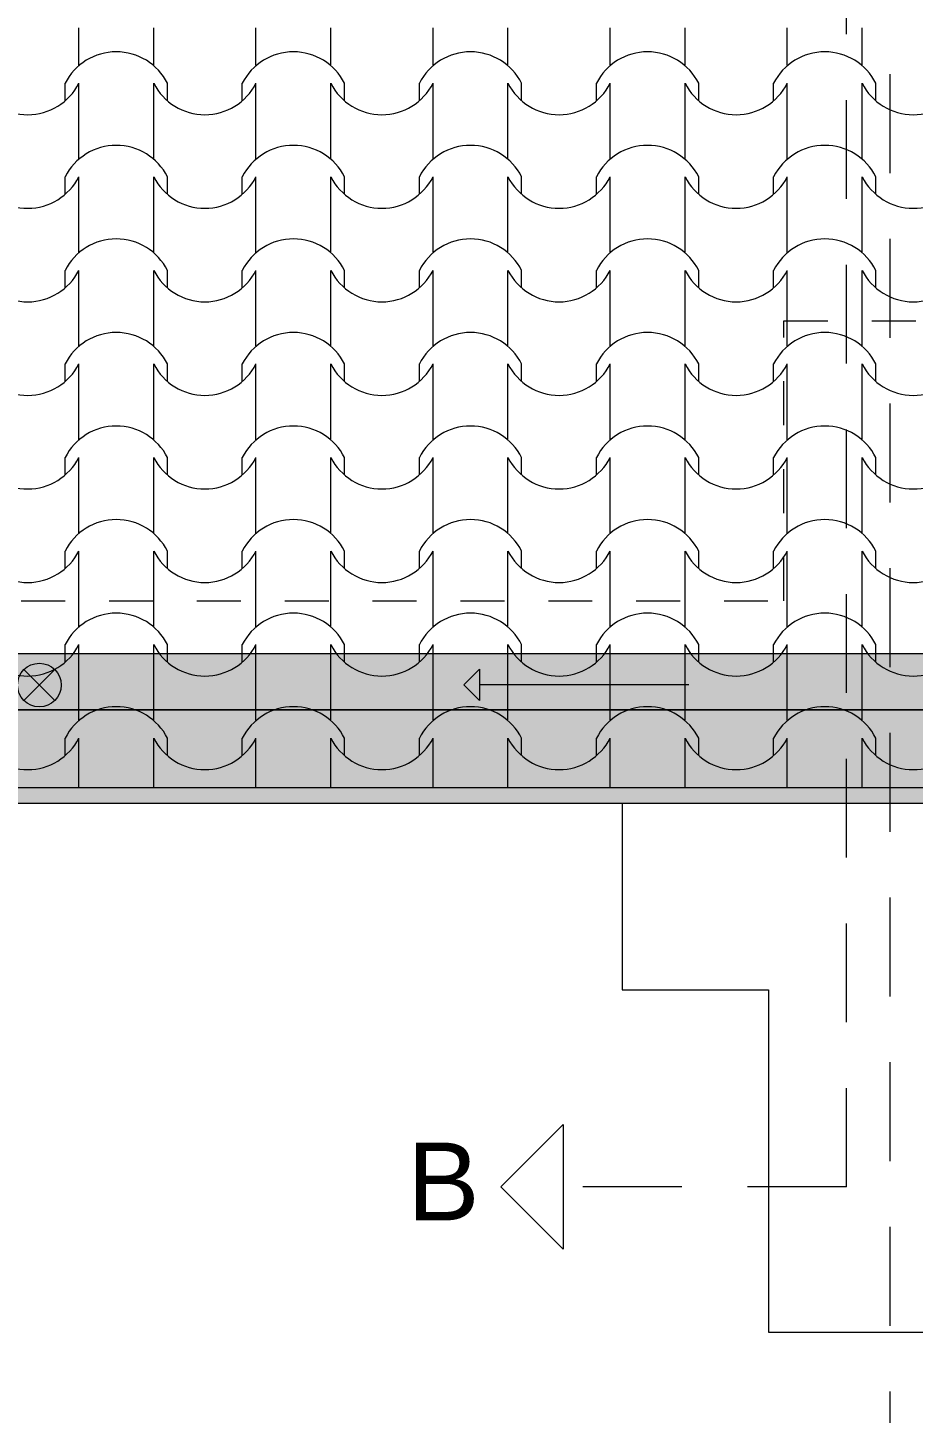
# Model space of a CAD drawing. Header units: feet. Extents: x 2791058 to 2855058, y -67651 to -26651.
# Drawn here: x 2808239 to 2811084, y -58120 to -53667 of the extents above; entities that cross this region are included whole.
import ezdxf

# ---------------------------------------------------------------- set-up
doc = ezdxf.new("R2010")
doc.units = ezdxf.units.FT
doc.header["$MEASUREMENT"] = 0
doc.linetypes.add('Dashed', pattern=[282.222223, 141.111112, -141.111112])
doc.linetypes.add('Long Dashed', pattern=[529.166651, 317.499995, -211.666656])
for name, color, linetype in [('Columns', 7, 'Continuous'), ('Dimensioning - General', 7, 'Continuous'), ('Exterior walls', 7, 'Continuous'), ('Shell - Roof', 7, 'Continuous')]:
    doc.layers.add(name, color=color, linetype=linetype)
for name, color, linetype, lineweight in [('Columns_Pen_No__1', 7, 'Continuous', 0), ('Dimensioning - General_Pen_No__1', 7, 'Continuous', 0), ('Exterior walls_Pen_No__1', 7, 'Continuous', 0), ('Model Unit - Zone_Pen_No__101', 252, 'Continuous', 0), ('Shell - Roof_Pen_No__1', 7, 'Continuous', 0), ('Shell - Roof_Pen_No__20', 1, 'Continuous', 0), ('Shell - Roof_Pen_No__21', 7, 'Continuous', 0), ('Structural - Bearing_Pen_No__1', 7, 'Continuous', 0), ('Structural - Bearing_Pen_No__13', 54, 'Continuous', 0), ('Text blocks_Pen_No__20', 1, 'Continuous', 0)]:
    doc.layers.add(name, color=color, linetype=linetype, lineweight=lineweight)
for name, color, linetype, lineweight, true_color in [('Exterior walls_Pen_No__85', 7, 'Continuous', 0, 0x80c2ff), ('Shell - Roof_Pen_No__62', 7, 'Continuous', 0, 0xaaaaaa), ('Structural - Bearing_Pen_No__82', 7, 'Continuous', 0, 0xaaaaaa)]:
    doc.layers.add(name, color=color, linetype=linetype, lineweight=lineweight, true_color=true_color)
doc.styles.add('GENERATED_STYLE_2', font='arial.ttf')
doc.dimstyles.new('GENERATED_STYLE__2', dxfattribs={"dimtxt": 250, "dimasz": 190, "dimexe": 0.18, "dimexo": 3, "dimgap": 0.09, "dimtad": 1, "dimtih": 1, "dimtoh": 1, "dimlfac": 0.001, "dimzin": 0, "dimdsep": 46, "dimtxsty": 'GENERATED_STYLE_2', "dimblk": 'ARROWHEAD_2', "dimblk1": 'ARROWHEAD_2', "dimblk2": 'ARROWHEAD_2', "dimcen": 0.09, "dimclrd": 7, "dimclre": 7, "dimclrt": 7, "dimadec": 0, "dimazin": 0, "dimtfac": 1, "dimtdec": 4, "dimtmove": 0, "dimatfit": 3, "dimfxl": 1, "dimtolj": 1, "dimtzin": 0, "dimarcsym": 0})

# ---------------------------------------------------------------- blocks, each defined once
blk = doc.blocks.new('*X2', base_point=(2247653.8, -76425))
at = {"layer": 'Structural - Bearing_Pen_No__82', "color": 253, "linetype": 'Continuous', "lineweight": 0, "true_color": 0xaaaaaa}
for p, q in [((2808403.2, -53788.6), (2808403.2, -53666.6)), ((2808643.7, -53788.6), (2808643.7, -53666.6)), ((2808972.2, -53788.6), (2808972.2, -53666.6)), ((2809212.6, -53788.6), (2809212.6, -53666.6)), ((2809541.1, -53788.6), (2809541.1, -53666.6)), ((2809781.6, -53788.6), (2809781.6, -53666.6)), ((2810110.1, -53788.6), (2810110.1, -53666.6)), ((2810350.6, -53788.6), (2810350.6, -53666.6)), ((2810679.1, -53788.6), (2810679.1, -53666.6)), ((2810919.5, -53788.6), (2810919.5, -53666.6)), ((2808359.2, -53901.4), (2808359.2, -53845.3)), ((2808403.2, -53967.3), (2808403.2, -53845.3)), ((2808643.7, -53967.3), (2808643.7, -53845.3)), ((2808687.7, -53901.4), (2808687.7, -53845.3)), ((2808928.2, -53901.4), (2808928.2, -53845.3)), ((2808972.2, -53967.3), (2808972.2, -53845.3)), ((2809212.6, -53967.3), (2809212.6, -53845.3)), ((2809256.7, -53901.4), (2809256.7, -53845.3)), ((2809497.1, -53901.4), (2809497.1, -53845.3)), ((2809541.1, -53967.3), (2809541.1, -53845.3)), ((2809781.6, -53967.3), (2809781.6, -53845.3)), ((2809825.6, -53901.4), (2809825.6, -53845.3)), ((2810066.1, -53901.4), (2810066.1, -53845.3)), ((2810110.1, -53967.3), (2810110.1, -53845.3)), ((2810350.6, -53967.3), (2810350.6, -53845.3)), ((2810394.6, -53901.4), (2810394.6, -53845.3)), ((2810635, -53901.4), (2810635, -53845.3)), ((2810679.1, -53967.3), (2810679.1, -53845.3)), ((2810919.5, -53967.3), (2810919.5, -53845.3)), ((2810963.5, -53901.4), (2810963.5, -53845.3)), ((2808403.2, -54089.2), (2808403.2, -53967.3)), ((2808643.7, -54089.2), (2808643.7, -53967.3)), ((2808972.2, -54089.2), (2808972.2, -53967.3)), ((2809212.6, -54089.2), (2809212.6, -53967.3)), ((2809541.1, -54089.2), (2809541.1, -53967.3)), ((2809781.6, -54089.2), (2809781.6, -53967.3)), ((2810110.1, -54089.2), (2810110.1, -53967.3)), ((2810350.6, -54089.2), (2810350.6, -53967.3)), ((2810679.1, -54089.2), (2810679.1, -53967.3)), ((2810919.5, -54089.2), (2810919.5, -53967.3)), ((2808359.2, -54202.1), (2808359.2, -54146)), ((2808403.2, -54268), (2808403.2, -54146)), ((2808643.7, -54268), (2808643.7, -54146)), ((2808687.7, -54202.1), (2808687.7, -54146)), ((2808928.2, -54202.1), (2808928.2, -54146)), ((2808972.2, -54268), (2808972.2, -54146)), ((2809212.6, -54268), (2809212.6, -54146)), ((2809256.7, -54202.1), (2809256.7, -54146)), ((2809497.1, -54202.1), (2809497.1, -54146)), ((2809541.1, -54268), (2809541.1, -54146)), ((2809781.6, -54268), (2809781.6, -54146)), ((2809825.6, -54202.1), (2809825.6, -54146)), ((2810066.1, -54202.1), (2810066.1, -54146)), ((2810110.1, -54268), (2810110.1, -54146)), ((2810350.6, -54268), (2810350.6, -54146)), ((2810394.6, -54202.1), (2810394.6, -54146)), ((2810635, -54202.1), (2810635, -54146)), ((2810679.1, -54268), (2810679.1, -54146)), ((2810919.5, -54268), (2810919.5, -54146)), ((2810963.5, -54202.1), (2810963.5, -54146)), ((2808403.2, -54389.9), (2808403.2, -54268)), ((2808643.7, -54389.9), (2808643.7, -54268)), ((2808972.2, -54389.9), (2808972.2, -54268)), ((2809212.6, -54389.9), (2809212.6, -54268)), ((2809541.1, -54389.9), (2809541.1, -54268)), ((2809781.6, -54389.9), (2809781.6, -54268)), ((2810110.1, -54389.9), (2810110.1, -54268)), ((2810350.6, -54389.9), (2810350.6, -54268)), ((2810679.1, -54389.9), (2810679.1, -54268)), ((2810919.5, -54389.9), (2810919.5, -54268)), ((2808359.2, -54502.8), (2808359.2, -54446.7)), ((2808403.2, -54568.6), (2808403.2, -54446.7)), ((2808643.7, -54568.6), (2808643.7, -54446.7)), ((2808687.7, -54502.8), (2808687.7, -54446.7)), ((2808928.2, -54502.8), (2808928.2, -54446.7)), ((2808972.2, -54568.6), (2808972.2, -54446.7)), ((2809212.6, -54568.6), (2809212.6, -54446.7)), ((2809256.7, -54502.8), (2809256.7, -54446.7)), ((2809497.1, -54502.8), (2809497.1, -54446.7)), ((2809541.1, -54568.6), (2809541.1, -54446.7)), ((2809781.6, -54568.6), (2809781.6, -54446.7)), ((2809825.6, -54502.8), (2809825.6, -54446.7)), ((2810066.1, -54502.8), (2810066.1, -54446.7)), ((2810110.1, -54568.6), (2810110.1, -54446.7)), ((2810350.6, -54568.6), (2810350.6, -54446.7)), ((2810394.6, -54502.8), (2810394.6, -54446.7)), ((2810635, -54502.8), (2810635, -54446.7)), ((2810679.1, -54568.6), (2810679.1, -54446.7)), ((2810919.5, -54568.6), (2810919.5, -54446.7)), ((2810963.5, -54502.8), (2810963.5, -54446.7)), ((2808403.2, -54690.6), (2808403.2, -54568.6)), ((2808643.7, -54690.6), (2808643.7, -54568.6)), ((2808972.2, -54690.6), (2808972.2, -54568.6)), ((2809212.6, -54690.6), (2809212.6, -54568.6)), ((2809541.1, -54690.6), (2809541.1, -54568.6)), ((2809781.6, -54690.6), (2809781.6, -54568.6)), ((2810110.1, -54690.6), (2810110.1, -54568.6)), ((2810350.6, -54690.6), (2810350.6, -54568.6)), ((2810679.1, -54690.6), (2810679.1, -54568.6)), ((2810919.5, -54690.6), (2810919.5, -54568.6)), ((2808359.2, -54803.4), (2808359.2, -54747.4)), ((2808403.2, -54869.3), (2808403.2, -54747.4)), ((2808643.7, -54869.3), (2808643.7, -54747.4)), ((2808687.7, -54803.4), (2808687.7, -54747.4)), ((2808928.2, -54803.4), (2808928.2, -54747.4)), ((2808972.2, -54869.3), (2808972.2, -54747.4)), ((2809212.6, -54869.3), (2809212.6, -54747.4)), ((2809256.7, -54803.4), (2809256.7, -54747.4)), ((2809497.1, -54803.4), (2809497.1, -54747.4)), ((2809541.1, -54869.3), (2809541.1, -54747.4)), ((2809781.6, -54869.3), (2809781.6, -54747.4)), ((2809825.6, -54803.4), (2809825.6, -54747.4)), ((2810066.1, -54803.4), (2810066.1, -54747.4)), ((2810110.1, -54869.3), (2810110.1, -54747.4)), ((2810350.6, -54869.3), (2810350.6, -54747.4)), ((2810394.6, -54803.4), (2810394.6, -54747.4)), ((2810635, -54803.4), (2810635, -54747.4)), ((2810679.1, -54869.3), (2810679.1, -54747.4)), ((2810919.5, -54869.3), (2810919.5, -54747.4)), ((2810963.5, -54803.4), (2810963.5, -54747.4)), ((2808403.2, -54991.2), (2808403.2, -54869.3)), ((2808643.7, -54991.2), (2808643.7, -54869.3)), ((2808972.2, -54991.2), (2808972.2, -54869.3)), ((2809212.6, -54991.2), (2809212.6, -54869.3)), ((2809541.1, -54991.2), (2809541.1, -54869.3)), ((2809781.6, -54991.2), (2809781.6, -54869.3)), ((2810110.1, -54991.2), (2810110.1, -54869.3)), ((2810350.6, -54991.2), (2810350.6, -54869.3)), ((2810679.1, -54991.2), (2810679.1, -54869.3)), ((2810919.5, -54991.2), (2810919.5, -54869.3)), ((2808359.2, -55104.1), (2808359.2, -55048)), ((2808403.2, -55170), (2808403.2, -55048)), ((2808643.7, -55170), (2808643.7, -55048)), ((2808687.7, -55104.1), (2808687.7, -55048)), ((2808928.2, -55104.1), (2808928.2, -55048)), ((2808972.2, -55170), (2808972.2, -55048)), ((2809212.6, -55170), (2809212.6, -55048)), ((2809256.7, -55104.1), (2809256.7, -55048)), ((2809497.1, -55104.1), (2809497.1, -55048)), ((2809541.1, -55170), (2809541.1, -55048)), ((2809781.6, -55170), (2809781.6, -55048)), ((2809825.6, -55104.1), (2809825.6, -55048)), ((2810066.1, -55104.1), (2810066.1, -55048)), ((2810110.1, -55170), (2810110.1, -55048)), ((2810350.6, -55170), (2810350.6, -55048)), ((2810394.6, -55104.1), (2810394.6, -55048)), ((2810635, -55104.1), (2810635, -55048)), ((2810679.1, -55170), (2810679.1, -55048)), ((2810919.5, -55170), (2810919.5, -55048)), ((2810963.5, -55104.1), (2810963.5, -55048)), ((2808403.2, -55291.9), (2808403.2, -55170)), ((2808643.7, -55291.9), (2808643.7, -55170)), ((2808972.2, -55291.9), (2808972.2, -55170)), ((2809212.6, -55291.9), (2809212.6, -55170)), ((2809541.1, -55291.9), (2809541.1, -55170)), ((2809781.6, -55291.9), (2809781.6, -55170)), ((2810110.1, -55291.9), (2810110.1, -55170)), ((2810350.6, -55291.9), (2810350.6, -55170)), ((2810679.1, -55291.9), (2810679.1, -55170)), ((2810919.5, -55291.9), (2810919.5, -55170)), ((2808359.2, -55404.8), (2808359.2, -55348.7)), ((2808403.2, -55470.6), (2808403.2, -55348.7)), ((2808643.7, -55470.6), (2808643.7, -55348.7)), ((2808687.7, -55404.8), (2808687.7, -55348.7)), ((2808928.2, -55404.8), (2808928.2, -55348.7)), ((2808972.2, -55470.6), (2808972.2, -55348.7)), ((2809212.6, -55470.6), (2809212.6, -55348.7)), ((2809256.7, -55404.8), (2809256.7, -55348.7)), ((2809497.1, -55404.8), (2809497.1, -55348.7)), ((2809541.1, -55470.6), (2809541.1, -55348.7)), ((2809781.6, -55470.6), (2809781.6, -55348.7)), ((2809825.6, -55404.8), (2809825.6, -55348.7)), ((2810066.1, -55404.8), (2810066.1, -55348.7)), ((2810110.1, -55470.6), (2810110.1, -55348.7)), ((2810350.6, -55470.6), (2810350.6, -55348.7)), ((2810394.6, -55404.8), (2810394.6, -55348.7)), ((2810635, -55404.8), (2810635, -55348.7)), ((2810679.1, -55470.6), (2810679.1, -55348.7)), ((2810919.5, -55470.6), (2810919.5, -55348.7)), ((2810963.5, -55404.8), (2810963.5, -55348.7)), ((2808403.2, -55592.6), (2808403.2, -55470.6)), ((2808643.7, -55592.6), (2808643.7, -55470.6)), ((2808972.2, -55592.6), (2808972.2, -55470.6)), ((2809212.6, -55592.6), (2809212.6, -55470.6)), ((2809541.1, -55592.6), (2809541.1, -55470.6)), ((2809781.6, -55592.6), (2809781.6, -55470.6)), ((2810110.1, -55592.6), (2810110.1, -55470.6)), ((2810350.6, -55592.6), (2810350.6, -55470.6)), ((2810679.1, -55592.6), (2810679.1, -55470.6)), ((2810919.5, -55592.6), (2810919.5, -55470.6)), ((2808359.2, -55705.4), (2808359.2, -55649.4)), ((2808403.2, -55771.3), (2808403.2, -55649.4)), ((2808643.7, -55771.3), (2808643.7, -55649.4)), ((2808687.7, -55705.4), (2808687.7, -55649.4)), ((2808928.2, -55705.4), (2808928.2, -55649.4)), ((2808972.2, -55771.3), (2808972.2, -55649.4)), ((2809212.6, -55771.3), (2809212.6, -55649.4)), ((2809256.7, -55705.4), (2809256.7, -55649.4)), ((2809497.1, -55705.4), (2809497.1, -55649.4)), ((2809541.1, -55771.3), (2809541.1, -55649.4)), ((2809781.6, -55771.3), (2809781.6, -55649.4)), ((2809825.6, -55705.4), (2809825.6, -55649.4)), ((2810066.1, -55705.4), (2810066.1, -55649.4)), ((2810110.1, -55771.3), (2810110.1, -55649.4)), ((2810350.6, -55771.3), (2810350.6, -55649.4)), ((2810394.6, -55705.4), (2810394.6, -55649.4)), ((2810635, -55705.4), (2810635, -55649.4)), ((2810679.1, -55771.3), (2810679.1, -55649.4)), ((2810919.5, -55771.3), (2810919.5, -55649.4)), ((2810963.5, -55705.4), (2810963.5, -55649.4)), ((2808403.2, -55893.3), (2808403.2, -55771.3)), ((2808643.7, -55893.3), (2808643.7, -55771.3)), ((2808972.2, -55893.3), (2808972.2, -55771.3)), ((2809212.6, -55893.3), (2809212.6, -55771.3)), ((2809541.1, -55893.3), (2809541.1, -55771.3)), ((2809781.6, -55893.3), (2809781.6, -55771.3)), ((2810110.1, -55893.3), (2810110.1, -55771.3)), ((2810350.6, -55893.3), (2810350.6, -55771.3)), ((2810679.1, -55893.3), (2810679.1, -55771.3)), ((2810919.5, -55893.3), (2810919.5, -55771.3)), ((2808359.2, -56006.1), (2808359.2, -55950.1)), ((2808403.2, -56072), (2808403.2, -55950.1)), ((2808643.7, -56072), (2808643.7, -55950.1)), ((2808687.7, -56006.1), (2808687.7, -55950.1)), ((2808928.2, -56006.1), (2808928.2, -55950.1)), ((2808972.2, -56072), (2808972.2, -55950.1)), ((2809212.6, -56072), (2809212.6, -55950.1)), ((2809256.7, -56006.1), (2809256.7, -55950.1)), ((2809497.1, -56006.1), (2809497.1, -55950.1)), ((2809541.1, -56072), (2809541.1, -55950.1)), ((2809781.6, -56072), (2809781.6, -55950.1)), ((2809825.6, -56006.1), (2809825.6, -55950.1)), ((2810066.1, -56006.1), (2810066.1, -55950.1)), ((2810110.1, -56072), (2810110.1, -55950.1)), ((2810350.6, -56072), (2810350.6, -55950.1)), ((2810394.6, -56006.1), (2810394.6, -55950.1)), ((2810635, -56006.1), (2810635, -55950.1)), ((2810679.1, -56072), (2810679.1, -55950.1)), ((2810919.5, -56072), (2810919.5, -55950.1)), ((2810963.5, -56006.1), (2810963.5, -55950.1)), ((2808403.2, -56108.5), (2808403.2, -56072)), ((2808643.7, -56108.5), (2808643.7, -56072)), ((2808972.2, -56108.5), (2808972.2, -56072)), ((2809212.6, -56108.5), (2809212.6, -56072)), ((2809541.1, -56108.5), (2809541.1, -56072)), ((2809781.6, -56108.5), (2809781.6, -56072)), ((2810110.1, -56108.5), (2810110.1, -56072)), ((2810350.6, -56108.5), (2810350.6, -56072)), ((2810679.1, -56108.5), (2810679.1, -56072)), ((2810919.5, -56108.5), (2810919.5, -56072))]:
    blk.add_line(p, q, dxfattribs=at)
for centre, radius, start, end in [((2808523.5, -53928), 183.9, 26.7044, 153.2956), ((2809092.4, -53928), 183.9, 26.7044, 153.2956), ((2809661.4, -53928), 183.9, 26.7044, 153.2956), ((2810230.3, -53928), 183.9, 26.7044, 153.2956), ((2810799.3, -53928), 183.9, 26.7044, 153.2956), ((2808239.5, -53761.4), 184.9, 206.9885, 269.8295), ((2808238.4, -53761.4), 184.9, 270.1705, 333.0115), ((2808808.5, -53761.4), 184.9, 206.9885, 269.8295), ((2808807.4, -53761.4), 184.9, 270.1705, 333.0115), ((2809377.4, -53761.4), 184.9, 206.9885, 269.8295), ((2809376.3, -53761.4), 184.9, 270.1705, 333.0115), ((2809946.4, -53761.4), 184.9, 206.9885, 269.8295), ((2809945.3, -53761.4), 184.9, 270.1705, 333.0115), ((2810515.4, -53761.4), 184.9, 206.9885, 269.8295), ((2810514.3, -53761.4), 184.9, 270.1705, 333.0115), ((2811084.3, -53761.4), 184.9, 206.9885, 269.8295), ((2811083.2, -53761.4), 184.9, 270.1705, 333.0115), ((2808523.5, -54228.6), 183.9, 26.7044, 153.2956), ((2809092.4, -54228.6), 183.9, 26.7044, 153.2956), ((2809661.4, -54228.6), 183.9, 26.7044, 153.2956), ((2810230.3, -54228.6), 183.9, 26.7044, 153.2956), ((2810799.3, -54228.6), 183.9, 26.7044, 153.2956), ((2808239.5, -54062.1), 184.9, 206.9885, 269.8295), ((2808238.4, -54062.1), 184.9, 270.1705, 333.0115), ((2808808.5, -54062.1), 184.9, 206.9885, 269.8295), ((2808807.4, -54062.1), 184.9, 270.1705, 333.0115), ((2809377.4, -54062.1), 184.9, 206.9885, 269.8295), ((2809376.3, -54062.1), 184.9, 270.1705, 333.0115), ((2809946.4, -54062.1), 184.9, 206.9885, 269.8295), ((2809945.3, -54062.1), 184.9, 270.1705, 333.0115), ((2810515.4, -54062.1), 184.9, 206.9885, 269.8295), ((2810514.3, -54062.1), 184.9, 270.1705, 333.0115), ((2811084.3, -54062.1), 184.9, 206.9885, 269.8295), ((2811083.2, -54062.1), 184.9, 270.1705, 333.0115), ((2808523.5, -54529.3), 183.9, 26.7044, 153.2956), ((2809092.4, -54529.3), 183.9, 26.7044, 153.2956), ((2809661.4, -54529.3), 183.9, 26.7044, 153.2956), ((2810230.3, -54529.3), 183.9, 26.7044, 153.2956), ((2810799.3, -54529.3), 183.9, 26.7044, 153.2956), ((2808239.5, -54362.8), 184.9, 206.9885, 269.8295), ((2808238.4, -54362.8), 184.9, 270.1705, 333.0115), ((2808808.5, -54362.8), 184.9, 206.9885, 269.8295), ((2808807.4, -54362.8), 184.9, 270.1705, 333.0115), ((2809377.4, -54362.8), 184.9, 206.9885, 269.8295), ((2809376.3, -54362.8), 184.9, 270.1705, 333.0115), ((2809946.4, -54362.8), 184.9, 206.9885, 269.8295), ((2809945.3, -54362.8), 184.9, 270.1705, 333.0115), ((2810515.4, -54362.8), 184.9, 206.9885, 269.8295), ((2810514.3, -54362.8), 184.9, 270.1705, 333.0115), ((2811084.3, -54362.8), 184.9, 206.9885, 269.8295), ((2811083.2, -54362.8), 184.9, 270.1705, 333.0115), ((2808523.5, -54830), 183.9, 26.7044, 153.2956), ((2809092.4, -54830), 183.9, 26.7044, 153.2956), ((2809661.4, -54830), 183.9, 26.7044, 153.2956), ((2810230.3, -54830), 183.9, 26.7044, 153.2956), ((2810799.3, -54830), 183.9, 26.7044, 153.2956), ((2808239.5, -54663.4), 184.9, 206.9885, 269.8295), ((2808238.4, -54663.4), 184.9, 270.1705, 333.0115), ((2808808.5, -54663.4), 184.9, 206.9885, 269.8295), ((2808807.4, -54663.4), 184.9, 270.1705, 333.0115), ((2809377.4, -54663.4), 184.9, 206.9885, 269.8295), ((2809376.3, -54663.4), 184.9, 270.1705, 333.0115), ((2809946.4, -54663.4), 184.9, 206.9885, 269.8295), ((2809945.3, -54663.4), 184.9, 270.1705, 333.0115), ((2810515.4, -54663.4), 184.9, 206.9885, 269.8295), ((2810514.3, -54663.4), 184.9, 270.1705, 333.0115), ((2811084.3, -54663.4), 184.9, 206.9885, 269.8295), ((2811083.2, -54663.4), 184.9, 270.1705, 333.0115), ((2808523.5, -55130.7), 183.9, 26.7044, 153.2956), ((2809092.4, -55130.7), 183.9, 26.7044, 153.2956), ((2809661.4, -55130.7), 183.9, 26.7044, 153.2956), ((2810230.3, -55130.7), 183.9, 26.7044, 153.2956), ((2810799.3, -55130.7), 183.9, 26.7044, 153.2956), ((2808239.5, -54964.1), 184.9, 206.9885, 269.8295), ((2808238.4, -54964.1), 184.9, 270.1705, 333.0115), ((2808808.5, -54964.1), 184.9, 206.9885, 269.8295), ((2808807.4, -54964.1), 184.9, 270.1705, 333.0115), ((2809377.4, -54964.1), 184.9, 206.9885, 269.8295), ((2809376.3, -54964.1), 184.9, 270.1705, 333.0115), ((2809946.4, -54964.1), 184.9, 206.9885, 269.8295), ((2809945.3, -54964.1), 184.9, 270.1705, 333.0115), ((2810515.4, -54964.1), 184.9, 206.9885, 269.8295), ((2810514.3, -54964.1), 184.9, 270.1705, 333.0115), ((2811084.3, -54964.1), 184.9, 206.9885, 269.8295), ((2811083.2, -54964.1), 184.9, 270.1705, 333.0115), ((2808523.5, -55431.3), 183.9, 26.7044, 153.2956), ((2809092.4, -55431.3), 183.9, 26.7044, 153.2956), ((2809661.4, -55431.3), 183.9, 26.7044, 153.2956), ((2810230.3, -55431.3), 183.9, 26.7044, 153.2956), ((2810799.3, -55431.3), 183.9, 26.7044, 153.2956), ((2808239.5, -55264.8), 184.9, 206.9885, 269.8295), ((2808238.4, -55264.8), 184.9, 270.1705, 333.0115), ((2808808.5, -55264.8), 184.9, 206.9885, 269.8295), ((2808807.4, -55264.8), 184.9, 270.1705, 333.0115), ((2809377.4, -55264.8), 184.9, 206.9885, 269.8295), ((2809376.3, -55264.8), 184.9, 270.1705, 333.0115), ((2809946.4, -55264.8), 184.9, 206.9885, 269.8295), ((2809945.3, -55264.8), 184.9, 270.1705, 333.0115), ((2810515.4, -55264.8), 184.9, 206.9885, 269.8295), ((2810514.3, -55264.8), 184.9, 270.1705, 333.0115), ((2811084.3, -55264.8), 184.9, 206.9885, 269.8295), ((2811083.2, -55264.8), 184.9, 270.1705, 333.0115), ((2808523.5, -55732), 183.9, 26.7044, 153.2956), ((2809092.4, -55732), 183.9, 26.7044, 153.2956), ((2809661.4, -55732), 183.9, 26.7044, 153.2956), ((2810230.3, -55732), 183.9, 26.7044, 153.2956), ((2810799.3, -55732), 183.9, 26.7044, 153.2956), ((2808239.5, -55565.5), 184.9, 206.9885, 269.8295), ((2808238.4, -55565.5), 184.9, 270.1705, 333.0115), ((2808808.5, -55565.5), 184.9, 206.9885, 269.8295), ((2808807.4, -55565.5), 184.9, 270.1705, 333.0115), ((2809377.4, -55565.5), 184.9, 206.9885, 269.8295), ((2809376.3, -55565.5), 184.9, 270.1705, 333.0115), ((2809946.4, -55565.5), 184.9, 206.9885, 269.8295), ((2809945.3, -55565.5), 184.9, 270.1705, 333.0115), ((2810515.4, -55565.5), 184.9, 206.9885, 269.8295), ((2810514.3, -55565.5), 184.9, 270.1705, 333.0115), ((2811084.3, -55565.5), 184.9, 206.9885, 269.8295), ((2811083.2, -55565.5), 184.9, 270.1705, 333.0115), ((2808523.5, -56032.7), 183.9, 26.7044, 153.2956), ((2809092.4, -56032.7), 183.9, 26.7044, 153.2956), ((2809661.4, -56032.7), 183.9, 26.7044, 153.2956), ((2810230.3, -56032.7), 183.9, 26.7044, 153.2956), ((2810799.3, -56032.7), 183.9, 26.7044, 153.2956), ((2808239.5, -55866.1), 184.9, 206.9885, 269.8295), ((2808238.4, -55866.1), 184.9, 270.1705, 333.0115), ((2808808.5, -55866.1), 184.9, 206.9885, 269.8295), ((2808807.4, -55866.1), 184.9, 270.1705, 333.0115), ((2809377.4, -55866.1), 184.9, 206.9885, 269.8295), ((2809376.3, -55866.1), 184.9, 270.1705, 333.0115), ((2809946.4, -55866.1), 184.9, 206.9885, 269.8295), ((2809945.3, -55866.1), 184.9, 270.1705, 333.0115), ((2810515.4, -55866.1), 184.9, 206.9885, 269.8295), ((2810514.3, -55866.1), 184.9, 270.1705, 333.0115), ((2811084.3, -55866.1), 184.9, 206.9885, 269.8295), ((2811083.2, -55866.1), 184.9, 270.1705, 333.0115)]:
    blk.add_arc(centre, radius, start, end, dxfattribs=at)
blk = doc.blocks.new('Fill_1', base_point=(2247653.8, -74225))
at = {"layer": 'Structural - Bearing_Pen_No__1', "color": 7, "linetype": 'Continuous', "lineweight": 0}
blk.add_line((2803618.2, -56108.5), (2820018.2, -56108.5), dxfattribs=at)
at = {"layer": 'Structural - Bearing_Pen_No__82', "color": 253, "linetype": 'Continuous', "lineweight": 0, "true_color": 0xaaaaaa}
blk.add_blockref('*X2', (2247653.8, -76425), dxfattribs=at)
blk = doc.blocks.new('Wall_2', base_point=(2819768.2, -55858.5))
at = {"layer": 'Exterior walls_Pen_No__85', "linetype": 'Continuous', "lineweight": 0, "true_color": 0x80c2ff}
for points in [[(2808206.4, -55779), (2808215.8, -55744), (2808241.4, -55718.4), (2808276.4, -55709), (2808311.4, -55718.4), (2808337, -55744), (2808346.4, -55779), (2808346.4, -55678.5), (2808206.4, -55678.5)], [(2808346.4, -55678.5), (2808346.4, -55858.5), (2815278.2, -55858.5), (2815278.2, -55678.5)], [(2808215.8, -55814), (2808206.4, -55779), (2808206.4, -55858.5), (2808346.4, -55858.5), (2808346.4, -55779), (2808337, -55814), (2808311.4, -55839.7), (2808276.4, -55849), (2808241.4, -55839.7)]]:
    blk.add_hatch(color=151, dxfattribs=at).paths.add_polyline_path(points)
at = {"layer": 'Exterior walls_Pen_No__1', "color": 7, "linetype": 'Continuous', "lineweight": 0, "flags": 128}
for points in [[(2819768.2, -55678.5), (2803868.2, -55678.5)], [(2803868.2, -55858.5), (2819768.2, -55858.5)]]:
    blk.add_lwpolyline(points, dxfattribs=at)
blk = doc.blocks.new('Column_5', base_point=(2808276.4, -55779))
at = {"layer": 'Columns', "linetype": 'Continuous', "lineweight": 0, "true_color": 0x000000}
blk.add_hatch(color=18, dxfattribs=at).paths.add_polyline_path([(2808276.4, -55849, 0.414214), (2808346.4, -55779, 0.414214), (2808276.4, -55709, 0.414214), (2808206.4, -55779, 0.414214)])
at = {"layer": 'Columns_Pen_No__1', "color": 7, "linetype": 'Continuous', "lineweight": 0}
for p, q in [((2808226.9, -55828.5), (2808325.9, -55729.5)), ((2808325.9, -55828.5), (2808226.9, -55729.5))]:
    blk.add_line(p, q, dxfattribs=at)
blk.add_circle((2808276.4, -55779), 70, dxfattribs=at)
blk = doc.blocks.new('Line_18', base_point=(2810362.3, -55778.6))
at = {"layer": 'Shell - Roof', "linetype": 'Continuous', "lineweight": 0, "true_color": 0x000000}
blk.add_hatch(color=18, dxfattribs=at).paths.add_polyline_path([(2809640.4, -55778.6), (2809690.4, -55828.6), (2809690.4, -55728.6)])
at = {"layer": 'Shell - Roof_Pen_No__1', "color": 7, "linetype": 'Continuous', "lineweight": 0}
for p, q in [((2809640.4, -55778.6), (2809690.4, -55728.6)), ((2809690.4, -55728.6), (2809690.4, -55828.6)), ((2809640.4, -55778.6), (2809690.4, -55828.6))]:
    blk.add_line(p, q, dxfattribs=at)
at = {"layer": 'Shell - Roof_Pen_No__21', "color": 7, "linetype": 'Continuous', "lineweight": 0}
blk.add_line((2810362.3, -55778.6), (2809690.4, -55778.6), dxfattribs=at)
blk = doc.blocks.new('Line_19', base_point=(2810868.9, -57392))
at = {"layer": 'Shell - Roof_Pen_No__20', "color": 1, "linetype": 'Continuous', "lineweight": 0}
for p, q in [((2809758.6, -57392), (2809958.6, -57192)), ((2809958.6, -57192), (2809958.6, -57592)), ((2809758.6, -57392), (2809958.6, -57592))]:
    blk.add_line(p, q, dxfattribs=at)
at = {"layer": 'Shell - Roof_Pen_No__20', "color": 1, "linetype": 'Long Dashed', "lineweight": 0}
blk.add_line((2810868.9, -57392), (2809958.6, -57392), dxfattribs=at)
blk = doc.blocks.new('*D146', base_point=(2247653.8, -76425))
at = {"layer": 'Dimensioning - General_Pen_No__1', "color": 7, "linetype": 'Continuous', "lineweight": 0, "transparency": 16777216}
for p, q in [((2819768.2, -58979.1), (2819768.2, -59354.1)), ((2819696, -59291.6), (2819840.3, -59041.6)), ((2819996, -59291.6), (2820140.3, -59041.6)), ((2819768.2, -59166.6), (2803868.2, -59166.6)), ((2820068.2, -59166.6), (2819768.2, -59166.6))]:
    blk.add_line(p, q, dxfattribs=at)
blk = doc.blocks.new('ARROWHEAD_2')
at = {"color": 0, "linetype": 'Continuous', "lineweight": 0}
for p, q in [((-0.378, -0.655), (0.378, 0.655)), ((0, 0), (-1, 0))]:
    blk.add_line(p, q, dxfattribs=at)
blk = doc.blocks.new('*D147', base_point=(2247653.8, -76425))
at = {"layer": 'Dimensioning - General_Pen_No__1', "color": 7, "linetype": 'Continuous', "lineweight": 0, "transparency": 16777216}
for p, q in [((2803868.2, -58979.1), (2803868.2, -59354.1)), ((2803796, -59291.6), (2803940.3, -59041.6)), ((2819696, -59291.6), (2819840.3, -59041.6)), ((2803868.2, -59166.6), (2803568.2, -59166.6)), ((2819768.2, -59166.6), (2803868.2, -59166.6))]:
    blk.add_line(p, q, dxfattribs=at)
at = {"layer": 'Dimensioning - General_Pen_No__1', "color": 7, "lineweight": 0, "transparency": 16777216, "char_height": 250, "attachment_point": 7, "style": 'GENERATED_STYLE_2'}
for s, insert in [('\\A1;30', (2803940.4, -59116.6)), ('\\A1;15.90', (2811580.5, -59116.6))]:
    blk.add_mtext(s, dxfattribs=dict(at, insert=insert))
blk = doc.blocks.new('*D149', base_point=(2247653.8, -76425))
at = {"layer": 'Dimensioning - General_Pen_No__1', "color": 7, "linetype": 'Continuous', "lineweight": 0, "transparency": 16777216}
for p, q in [((2820068.2, -59739.1), (2820068.2, -60114.1)), ((2835668.2, -59739.1), (2835668.2, -60114.1)), ((2819996, -60051.6), (2820140.3, -59801.6)), ((2835596, -60051.6), (2835740.3, -59801.6)), ((2820068.2, -59926.6), (2803568.2, -59926.6)), ((2835668.2, -59926.6), (2820068.2, -59926.6)), ((2835790.4, -59926.6), (2835668.2, -59926.6))]:
    blk.add_line(p, q, dxfattribs=at)
at = {"layer": 'Dimensioning - General_Pen_No__1', "color": 7, "lineweight": 0, "transparency": 16777216, "insert": (2827440.7, -59876.6), "char_height": 250, "attachment_point": 7, "style": 'GENERATED_STYLE_2'}
blk.add_mtext('\\A1;15.60', dxfattribs=at)
blk = doc.blocks.new('*D150', base_point=(2247653.8, -76425))
at = {"layer": 'Dimensioning - General_Pen_No__1', "color": 7, "linetype": 'Continuous', "lineweight": 0, "transparency": 16777216}
for p, q in [((2803568.2, -59739.1), (2803568.2, -60114.1)), ((2803640.3, -59801.6), (2803496, -60051.6)), ((2819996, -60051.6), (2820140.3, -59801.6)), ((2803568.2, -59926.6), (2803445.9, -59926.6)), ((2820068.2, -59926.6), (2803568.2, -59926.6))]:
    blk.add_line(p, q, dxfattribs=at)
at = {"layer": 'Dimensioning - General_Pen_No__1', "color": 7, "lineweight": 0, "transparency": 16777216, "insert": (2811390.7, -59876.6), "char_height": 250, "attachment_point": 7, "style": 'GENERATED_STYLE_2'}
blk.add_mtext('\\A1;16.50', dxfattribs=at)

msp = doc.modelspace()

# ---------------------------------------------------------------- hatches: boundary and pattern name
at = {"layer": 'Structural - Bearing_Pen_No__13', "linetype": 'Continuous', "lineweight": 0}
msp.add_hatch(color=54, dxfattribs=at).paths.add_polyline_path([(2803568.173, -55858.549), (2803568.173, -56158.549), (2820068.173, -56158.549), (2820068.173, -55858.549)])

# ---------------------------------------------------------------- linework, layer by layer
at = {"layer": 'Model Unit - Zone_Pen_No__101', "color": 252, "linetype": 'Dashed', "lineweight": 0}
for p, q in [((2810668.173, -55508.549), (2810668.173, -54608.549)), ((2810668.173, -54608.549), (2811468.173, -54608.549)), ((2808218.173, -55508.549), (2810668.173, -55508.549))]:
    msp.add_line(p, q, dxfattribs=at)
at = {"layer": 'Shell - Roof_Pen_No__20', "color": 1, "linetype": 'Long Dashed', "lineweight": 0}
for p, q in [((2811008.21, -35824.687), (2811008.21, -61135.844)), ((2810868.91, -57391.953), (2810868.91, -43131.179))]:
    msp.add_line(p, q, dxfattribs=at)
at = {"layer": 'Shell - Roof_Pen_No__62', "color": 253, "linetype": 'Continuous', "lineweight": 0, "true_color": 0xaaaaaa}
for p, q in [((2810148.173, -56158.549), (2810148.173, -56759.03)), ((2810148.173, -56759.03), (2810618.173, -56759.03)), ((2810618.173, -56759.03), (2810618.173, -57858.549)), ((2810618.173, -57858.549), (2813068.173, -57858.549))]:
    msp.add_line(p, q, dxfattribs=at)
at = {"layer": 'Structural - Bearing_Pen_No__1', "color": 7, "linetype": 'Continuous', "lineweight": 0, "flags": 128}
msp.add_lwpolyline([(2803568.173, -55858.549), (2803568.173, -56158.549), (2820068.173, -56158.549), (2820068.173, -55858.549)], close=True, dxfattribs=at)

# ---------------------------------------------------------------- block references
at = {"layer": 'Columns', "color": 7, "lineweight": 0}
msp.add_blockref('Column_5', (2808276.41, -55779.029), dxfattribs=at)
at = {"layer": 'Exterior walls', "color": 7, "lineweight": 0}
msp.add_blockref('Wall_2', (2819768.173, -55858.549), dxfattribs=at)
at = {"layer": 'Shell - Roof', "color": 7, "linetype": 'Continuous', "lineweight": 0}
msp.add_blockref('Line_18', (2810362.347, -55778.588), dxfattribs=at)
at = {"layer": 'Shell - Roof', "color": 1, "linetype": 'Long Dashed', "lineweight": 0}
msp.add_blockref('Line_19', (2810868.91, -57391.953), dxfattribs=at)
at = {"layer": 'Structural - Bearing_Pen_No__82', "color": 253, "linetype": 'Continuous', "lineweight": 0, "true_color": 0xaaaaaa}
msp.add_blockref('Fill_1', (2247653.822, -74224.967), dxfattribs=at)

# ---------------------------------------------------------------- texts
at = {"layer": 'Text blocks_Pen_No__20', "color": 1, "linetype": 'Continuous', "lineweight": 0, "insert": (2809457.739, -57249.535), "char_height": 250, "attachment_point": 1, "style": 'GENERATED_STYLE_2'}
msp.add_mtext('\\A1;B', dxfattribs=at)

# ---------------------------------------------------------------- dimensions: what is measured, and where the dimension line sits
at = {"layer": 'Dimensioning - General', "color": 7, "linetype": 'Continuous', "lineweight": 0}
for base, p1, p2, picture, middle in [((2820068.173, -59926.593), (2835668.173, -49608.549), (2820068.173, -56158.549), '*D149', (2827860.745, -59751.593)), ((2803868.173, -59166.605), (2819768.173, -55858.549), (2803868.173, -55858.549), '*D147', (2812000.46, -58991.605)), ((2819768.173, -59166.605), (2820068.173, -56158.549), (2819768.173, -55858.549), '*D146', (2820331.012, -58991.605)), ((2803568.173, -59926.593), (2820068.173, -56158.549), (2803568.173, -56158.549), '*D150', (2811810.745, -59751.593))]:
    dim = msp.add_linear_dim(base=base, p1=p1, p2=p2, angle=180, dimstyle='GENERATED_STYLE__2', dxfattribs=at)
    dim.commit()
    dim.dimension.update_dxf_attribs({"geometry": picture, "text_midpoint": middle, "dimtype": 160})

doc.saveas('drawing.dxf')
